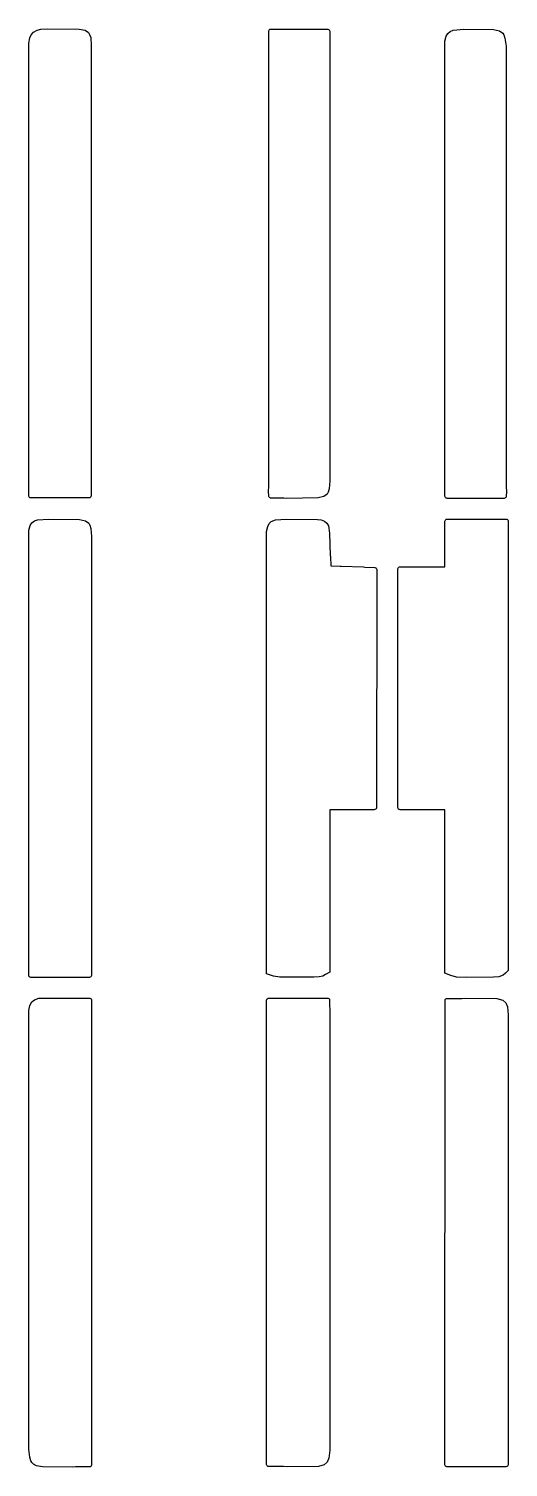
# Model space of a CAD drawing. Header units: inches. Extents: x 3 to 35, y 3 to 99.
import ezdxf

# ---------------------------------------------------------------- set-up
doc = ezdxf.new("R2010")
doc.units = ezdxf.units.IN
doc.header["$MEASUREMENT"] = 0
doc.layers.add('CUT', color=1, linetype='Continuous')

msp = doc.modelspace()

# ---------------------------------------------------------------- linework, layer by layer
at = {"layer": 'CUT'}
for points in [[(3.305, 98.773), (3.57, 98.915), (3.816, 98.969), (4.273, 99), (6.361, 98.984), (6.76, 98.902), (6.986, 98.745), (7.062, 98.628), (7.134, 98.412), (7.17, 97.884), (7.17, 68.521), (7.165, 68.496), (7.164, 67.821), (7.149, 67.771), (7.117, 67.729), (7.072, 67.702), (7.021, 67.692), (3.136, 67.692), (3.093, 67.7), (3.054, 67.722), (3.024, 67.754), (3.004, 67.798), (3, 67.832), (3, 98.04), (3.079, 98.384), (3.166, 98.603)], [(19.036, 98.907), (19.063, 98.942), (19.097, 98.964), (19.14, 98.973), (22.966, 98.972), (23.015, 98.956), (23.053, 98.926), (23.081, 98.882), (23.09, 98.831), (23.09, 68.83), (23.044, 68.295), (22.98, 68.07), (22.911, 67.948), (22.697, 67.777), (22.309, 67.685), (20.223, 67.662), (20.021, 67.677), (19.168, 67.678), (19.137, 67.682), (19.108, 67.693), (19.061, 67.727), (19.042, 67.751), (19.028, 67.779), (19.017, 67.836), (18.989, 68.117), (19.019, 68.48), (19.021, 68.623), (19.024, 98.868)], [(30.865, 98.498), (30.962, 98.689), (31.114, 98.825), (31.321, 98.907), (32.026, 98.97), (34.018, 98.951), (34.414, 98.867), (34.639, 98.707), (34.713, 98.59), (34.784, 98.372), (34.864, 97.843), (34.866, 68.605), (34.868, 68.433), (34.891, 68.094), (34.868, 67.811), (34.858, 67.759), (34.836, 67.719), (34.806, 67.69), (34.769, 67.67), (34.728, 67.66), (30.928, 67.659), (30.898, 67.663), (30.866, 67.674), (30.819, 67.709), (30.789, 67.757), (30.779, 67.812), (30.779, 98.176)], [(3.102, 65.851), (3.211, 66.031), (3.376, 66.154), (3.592, 66.226), (4.308, 66.278), (6.395, 66.256), (6.787, 66.167), (7.004, 66), (7.075, 65.879), (7.141, 65.657), (7.188, 65.123), (7.187, 35.823), (7.172, 35.771), (7.142, 35.73), (7.097, 35.701), (7.044, 35.689), (3.147, 35.689), (3.091, 35.7), (3.062, 35.716), (3.04, 35.735), (3.01, 35.783), (3, 35.836), (3, 65.539)], [(26.232, 62.895), (26.206, 47.031), (26.202, 46.995), (26.183, 46.951), (26.149, 46.914), (26.107, 46.891), (26.06, 46.882), (23.09, 46.882), (23.09, 36.032), (22.813, 35.877), (22.624, 35.778), (22.389, 35.724), (22.032, 35.697), (19.75, 35.706), (19.34, 35.776), (18.869, 35.919), (18.869, 65.455), (18.947, 65.782), (19.039, 65.979), (19.186, 66.12), (19.464, 66.227), (20.18, 66.278), (22.27, 66.259), (22.521, 66.221), (22.732, 66.145), (22.892, 66.016), (22.995, 65.831), (23.077, 65.336), (23.12, 63.842), (23.135, 63.777), (23.161, 63.167), (23.777, 63.14), (23.845, 63.125), (25.337, 63.081), (25.435, 63.065), (26.101, 63.036), (26.154, 63.021), (26.195, 62.99), (26.222, 62.946)], [(27.638, 47.031), (27.638, 62.955), (27.646, 63.003), (27.666, 63.039), (27.698, 63.071), (27.736, 63.09), (27.777, 63.097), (30.779, 63.097), (30.779, 66.136), (30.786, 66.175), (30.804, 66.215), (30.831, 66.245), (30.867, 66.268), (30.898, 66.278), (30.927, 66.281), (34.848, 66.281), (34.899, 66.272), (34.941, 66.248), (34.972, 66.216), (34.992, 66.176), (35, 66.128), (35, 36.152), (34.811, 35.964), (34.655, 35.831), (34.367, 35.735), (34.018, 35.7), (32.204, 35.691), (31.556, 35.715), (31.169, 35.808), (30.779, 35.98), (30.779, 46.882), (27.787, 46.882), (27.751, 46.886), (27.714, 46.901), (27.684, 46.923), (27.659, 46.954), (27.643, 46.991)], [(7.188, 34.164), (7.187, 3.148), (7.173, 3.098), (7.144, 3.058), (7.1, 3.03), (7.052, 3.019), (6.118, 3.017), (5.915, 3), (3.918, 3.019), (3.508, 3.1), (3.314, 3.208), (3.214, 3.309), (3.138, 3.435), (3.063, 3.662), (3, 4.198), (3, 33.484), (3.078, 33.811), (3.212, 34.062), (3.377, 34.185), (3.675, 34.311), (7.041, 34.311), (7.077, 34.306), (7.12, 34.288), (7.157, 34.254), (7.181, 34.21)], [(18.972, 34.3), (19.029, 34.311), (22.935, 34.311), (22.988, 34.299), (23.032, 34.272), (23.063, 34.232), (23.081, 33.86), (23.09, 33.512), (23.09, 4.141), (23.034, 3.615), (22.925, 3.339), (22.72, 3.16), (22.34, 3.059), (20.257, 3.032), (20.01, 3.049), (19.015, 3.048), (18.965, 3.058), (18.918, 3.087), (18.885, 3.13), (18.87, 3.179), (18.87, 34.162), (18.875, 34.193), (18.886, 34.222), (18.922, 34.269)], [(30.779, 3.171), (30.78, 34.154), (30.795, 34.208), (30.826, 34.25), (30.873, 34.28), (30.928, 34.292), (31.913, 34.292), (32.167, 34.309), (34.25, 34.282), (34.63, 34.181), (34.835, 34.001), (34.944, 33.726), (35, 33.2), (34.996, 3.815), (34.991, 3.161), (34.976, 3.11), (34.944, 3.068), (34.902, 3.041), (34.85, 3.03), (30.903, 3.031), (30.857, 3.045), (30.816, 3.076), (30.789, 3.12)]]:
    msp.add_lwpolyline(points, close=True, dxfattribs=at)

doc.saveas('drawing.dxf')
